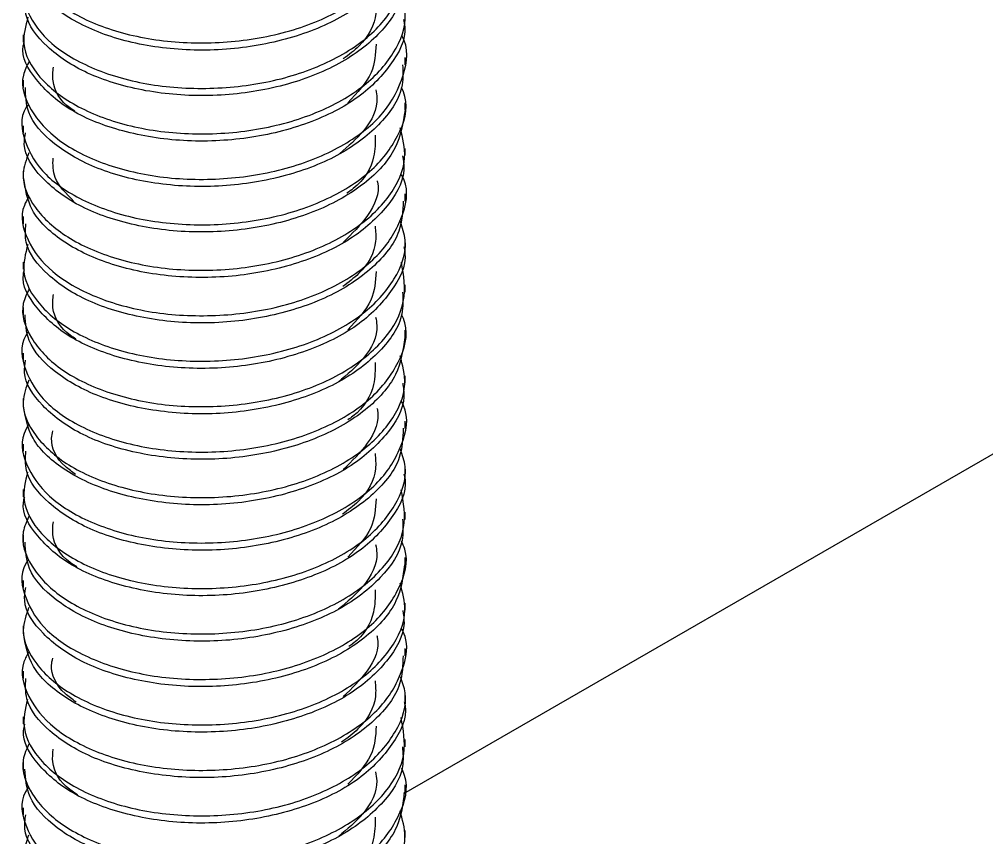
# Model space of a CAD drawing. Extents: x -976302 to -776254, y 5665 to 231437.
# Drawn here: x -788532.5 to -788379.6, y 87808.8 to 87938.2 of the extents above; entities that cross this region are included whole.
import ezdxf

# ---------------------------------------------------------------- set-up
doc = ezdxf.new("R2010")
doc.units = 0
doc.header["$LTSCALE"] = 1000
doc.header["$MEASUREMENT"] = 0
doc.layers.add('暖通', color=7, linetype='Continuous')

msp = doc.modelspace()

# ---------------------------------------------------------------- linework, layer by layer
at = {"layer": '暖通', "color": 7}
for p, q in [((-788471.71, 87815.75), (-786073.79, 89200.04)), ((-788471.71, 87815.75), (-786073.79, 89200.04)), ((-788531.88, 87935.77), (-788531.88, 87934.63)), ((-788531.88, 87935.77), (-788531.88, 87934.63)), ((-788471.5, 87931.04), (-788471.5, 87932.17)), ((-788471.5, 87931.04), (-788471.5, 87932.17)), ((-788531.88, 87928.58), (-788531.88, 87927.44)), ((-788531.88, 87928.58), (-788531.88, 87927.44)), ((-788471.5, 87923.84), (-788471.5, 87924.99)), ((-788471.5, 87923.84), (-788471.5, 87924.99)), ((-788531.88, 87921.39), (-788531.88, 87920.25)), ((-788531.88, 87921.39), (-788531.88, 87920.25)), ((-788471.5, 87916.66), (-788471.5, 87917.79)), ((-788471.5, 87916.66), (-788471.5, 87917.79)), ((-788531.88, 87914.2), (-788531.88, 87913.06)), ((-788531.88, 87914.2), (-788531.88, 87913.06)), ((-788471.5, 87909.46), (-788471.5, 87910.6)), ((-788471.5, 87909.46), (-788471.5, 87910.6)), ((-788531.88, 87907.01), (-788531.88, 87905.87)), ((-788531.88, 87907.01), (-788531.88, 87905.87)), ((-788471.5, 87902.27), (-788471.5, 87903.42)), ((-788471.5, 87902.27), (-788471.5, 87903.42)), ((-788531.88, 87899.82), (-788531.88, 87898.68)), ((-788531.88, 87899.82), (-788531.88, 87898.68)), ((-788471.5, 87895.09), (-788471.5, 87896.22)), ((-788471.5, 87895.09), (-788471.5, 87896.22)), ((-788531.88, 87892.63), (-788531.88, 87891.49)), ((-788531.88, 87892.63), (-788531.88, 87891.49)), ((-788471.5, 87887.89), (-788471.5, 87889.03)), ((-788471.5, 87887.89), (-788471.5, 87889.03)), ((-788531.88, 87885.43), (-788531.88, 87884.3)), ((-788531.88, 87885.43), (-788531.88, 87884.3)), ((-788471.5, 87880.7), (-788471.5, 87881.84)), ((-788471.5, 87880.7), (-788471.5, 87881.84)), ((-788531.88, 87878.25), (-788531.88, 87877.1)), ((-788531.88, 87878.25), (-788531.88, 87877.1)), ((-788471.5, 87873.51), (-788471.5, 87874.65)), ((-788471.5, 87873.51), (-788471.5, 87874.65)), ((-788531.88, 87871.05), (-788531.88, 87869.92)), ((-788531.88, 87871.05), (-788531.88, 87869.92)), ((-788471.5, 87866.32), (-788471.5, 87867.46)), ((-788471.5, 87866.32), (-788471.5, 87867.46)), ((-788531.88, 87863.86), (-788531.88, 87862.72)), ((-788531.88, 87863.86), (-788531.88, 87862.72)), ((-788471.5, 87859.13), (-788471.5, 87860.27)), ((-788471.5, 87859.13), (-788471.5, 87860.27)), ((-788531.88, 87856.68), (-788531.88, 87855.53)), ((-788531.88, 87856.68), (-788531.88, 87855.53)), ((-788471.5, 87851.94), (-788471.5, 87853.08)), ((-788471.5, 87851.94), (-788471.5, 87853.08)), ((-788531.88, 87849.48), (-788531.88, 87848.35)), ((-788531.88, 87849.48), (-788531.88, 87848.35)), ((-788471.5, 87844.75), (-788471.5, 87845.89)), ((-788471.5, 87844.75), (-788471.5, 87845.89)), ((-788531.88, 87842.3), (-788531.88, 87841.15)), ((-788531.88, 87842.3), (-788531.88, 87841.15)), ((-788471.5, 87837.56), (-788471.5, 87838.7)), ((-788471.5, 87837.56), (-788471.5, 87838.7)), ((-788531.88, 87835.1), (-788531.88, 87833.97)), ((-788531.88, 87835.1), (-788531.88, 87833.97)), ((-788471.5, 87830.37), (-788471.5, 87831.51)), ((-788471.5, 87830.37), (-788471.5, 87831.51)), ((-788531.88, 87827.91), (-788531.88, 87826.77)), ((-788531.88, 87827.91), (-788531.88, 87826.77)), ((-788471.5, 87823.18), (-788471.5, 87824.32)), ((-788471.5, 87823.18), (-788471.5, 87824.32)), ((-788531.88, 87820.73), (-788531.88, 87819.58)), ((-788531.88, 87820.73), (-788531.88, 87819.58)), ((-788471.5, 87815.99), (-788471.5, 87817.13)), ((-788471.5, 87815.99), (-788471.5, 87817.13)), ((-788531.88, 87813.53), (-788531.88, 87812.4)), ((-788531.88, 87813.53), (-788531.88, 87812.4)), ((-788471.5, 87808.8), (-788471.5, 87809.94)), ((-788471.5, 87808.8), (-788471.5, 87809.94))]:
    msp.add_line(p, q, dxfattribs=at)
for points, knots in [([(-788530.96, 87953.08), (-788531.37, 87952.03), (-788532.49, 87949.2), (-788530.48, 87944.39), (-788525.45, 87939.65), (-788517.59, 87936.11), (-788507.97, 87934.32), (-788497.64, 87934.5), (-788487.76, 87936.63), (-788479.44, 87940.62), (-788473.73, 87945.9), (-788471, 87951.68), (-788471.88, 87955.39), (-788472.26, 87957.03)], [0, 0, 0, 0, 0.056461, 0.15285, 0.249216, 0.345607, 0.44197, 0.53834, 0.634716, 0.731083, 0.827473, 0.923836, 1, 1, 1, 1]), ([(-788530.96, 87953.08), (-788531.37, 87952.03), (-788532.49, 87949.2), (-788530.48, 87944.39), (-788525.45, 87939.65), (-788517.59, 87936.11), (-788507.97, 87934.32), (-788497.64, 87934.5), (-788487.76, 87936.63), (-788479.44, 87940.62), (-788473.73, 87945.9), (-788471, 87951.68), (-788471.88, 87955.39), (-788472.26, 87957.03)], [0, 0, 0, 0, 0.056461, 0.15285, 0.249216, 0.345607, 0.44197, 0.53834, 0.634716, 0.731083, 0.827473, 0.923836, 1, 1, 1, 1]), ([(-788471.91, 87952.6), (-788471.81, 87951.76), (-788471.45, 87948.84), (-788474.43, 87943.99), (-788480.45, 87938.78), (-788489.08, 87935.11), (-788499.08, 87933.19), (-788509.39, 87933.33), (-788518.84, 87935.38), (-788526.27, 87939.1), (-788531.08, 87943.89), (-788531.52, 87947.37), (-788531.73, 87949.02)], [0, 0, 0, 0, 0.043008, 0.150503, 0.257988, 0.365498, 0.47298, 0.580488, 0.687972, 0.795468, 0.902959, 1, 1, 1, 1]), ([(-788471.91, 87952.6), (-788471.81, 87951.76), (-788471.45, 87948.84), (-788474.43, 87943.99), (-788480.45, 87938.78), (-788489.08, 87935.11), (-788499.08, 87933.19), (-788509.39, 87933.33), (-788518.84, 87935.38), (-788526.27, 87939.1), (-788531.08, 87943.89), (-788531.52, 87947.37), (-788531.73, 87949.02)], [0, 0, 0, 0, 0.043008, 0.150503, 0.257988, 0.365498, 0.47298, 0.580488, 0.687972, 0.795468, 0.902959, 1, 1, 1, 1]), ([(-788530.99, 87946.12), (-788531.24, 87945.71), (-788532.54, 87943.58), (-788531.56, 87939.32), (-788527.86, 87934.21), (-788520.95, 87930.15), (-788511.92, 87927.59), (-788501.73, 87927.01), (-788491.52, 87928.35), (-788482.49, 87931.66), (-788475.54, 87936.5), (-788471.87, 87942.37), (-788470.8, 87946.99), (-788471.94, 87949.24), (-788472.08, 87949.5)], [0, 0, 0, 0, 0.022593, 0.119074, 0.215542, 0.312013, 0.408489, 0.504951, 0.60144, 0.697905, 0.794393, 0.890856, 0.987323, 1, 1, 1, 1]), ([(-788530.99, 87946.12), (-788531.24, 87945.71), (-788532.54, 87943.58), (-788531.56, 87939.32), (-788527.86, 87934.21), (-788520.95, 87930.15), (-788511.92, 87927.59), (-788501.73, 87927.01), (-788491.52, 87928.35), (-788482.49, 87931.66), (-788475.54, 87936.5), (-788471.87, 87942.37), (-788470.8, 87946.99), (-788471.94, 87949.24), (-788472.08, 87949.5)], [0, 0, 0, 0, 0.022593, 0.119074, 0.215542, 0.312013, 0.408489, 0.504951, 0.60144, 0.697905, 0.794393, 0.890856, 0.987323, 1, 1, 1, 1]), ([(-788471.77, 87945.43), (-788471.87, 87943.77), (-788472.1, 87940.01), (-788476.47, 87934.6), (-788483.62, 87929.94), (-788492.92, 87926.94), (-788503.18, 87925.8), (-788513.28, 87926.75), (-788522.1, 87929.46), (-788528.45, 87933.76), (-788531.77, 87938.13), (-788531.53, 87940.89), (-788531.45, 87941.82)], [0, 0, 0, 0, 0.085589, 0.193065, 0.300556, 0.408037, 0.515511, 0.623009, 0.730485, 0.837993, 0.945465, 1, 1, 1, 1]), ([(-788471.77, 87945.43), (-788471.87, 87943.77), (-788472.1, 87940.01), (-788476.47, 87934.6), (-788483.62, 87929.94), (-788492.92, 87926.94), (-788503.18, 87925.8), (-788513.28, 87926.75), (-788522.1, 87929.46), (-788528.45, 87933.76), (-788531.77, 87938.13), (-788531.53, 87940.89), (-788531.45, 87941.82)], [0, 0, 0, 0, 0.085589, 0.193065, 0.300556, 0.408037, 0.515511, 0.623009, 0.730485, 0.837993, 0.945465, 1, 1, 1, 1]), ([(-788531.12, 87938.57), (-788531.5, 87937.17), (-788532.38, 87933.97), (-788529.68, 87928.93), (-788523.99, 87924.42), (-788515.68, 87921.19), (-788505.82, 87919.81), (-788495.48, 87920.4), (-788485.85, 87922.95), (-788477.97, 87927.25), (-788472.94, 87932.76), (-788470.91, 87938.08), (-788471.94, 87941.18), (-788472.29, 87942.24)], [0, 0, 0, 0, 0.074738, 0.171975, 0.269196, 0.366446, 0.463664, 0.560899, 0.658124, 0.75535, 0.852584, 0.949803, 1, 1, 1, 1]), ([(-788531.12, 87938.57), (-788531.5, 87937.17), (-788532.38, 87933.97), (-788529.68, 87928.93), (-788523.99, 87924.42), (-788515.68, 87921.19), (-788505.82, 87919.81), (-788495.48, 87920.4), (-788485.85, 87922.95), (-788477.97, 87927.25), (-788472.94, 87932.76), (-788470.91, 87938.08), (-788471.94, 87941.18), (-788472.29, 87942.24)], [0, 0, 0, 0, 0.074738, 0.171975, 0.269196, 0.366446, 0.463664, 0.560899, 0.658124, 0.75535, 0.852584, 0.949803, 1, 1, 1, 1]), ([(-788476.26, 87941.43), (-788476.18, 87940.67), (-788475.91, 87938.12), (-788477.71, 87934.68), (-788480.42, 87932.61), (-788481.29, 87931.95)], [0, 0, 0, 0, 0.223982, 0.752249, 1, 1, 1, 1]), ([(-788476.26, 87941.43), (-788476.18, 87940.67), (-788475.91, 87938.12), (-788477.71, 87934.68), (-788480.42, 87932.61), (-788481.29, 87931.95)], [0, 0, 0, 0, 0.223982, 0.752249, 1, 1, 1, 1]), ([(-788471.76, 87938.21), (-788471.68, 87937.82), (-788471.16, 87935.35), (-788473.56, 87930.84), (-788478.9, 87925.39), (-788487.13, 87921.36), (-788496.91, 87919.06), (-788507.26, 87918.75), (-788516.95, 87920.43), (-788525.01, 87923.8), (-788530.1, 87928.56), (-788532.31, 87932.4), (-788531.77, 87934.41), (-788531.71, 87934.61)], [0, 0, 0, 0, 0.020319, 0.127845, 0.235351, 0.342889, 0.450391, 0.557909, 0.665421, 0.77293, 0.880454, 0.987957, 1, 1, 1, 1]), ([(-788471.76, 87938.21), (-788471.68, 87937.82), (-788471.16, 87935.35), (-788473.56, 87930.84), (-788478.9, 87925.39), (-788487.13, 87921.36), (-788496.91, 87919.06), (-788507.26, 87918.75), (-788516.95, 87920.43), (-788525.01, 87923.8), (-788530.1, 87928.56), (-788532.31, 87932.4), (-788531.77, 87934.41), (-788531.71, 87934.61)], [0, 0, 0, 0, 0.020319, 0.127845, 0.235351, 0.342889, 0.450391, 0.557909, 0.665421, 0.77293, 0.880454, 0.987957, 1, 1, 1, 1]), ([(-788530.92, 87931.61), (-788531.29, 87930.87), (-788532.54, 87928.36), (-788531.05, 87923.8), (-788526.63, 87918.88), (-788519.19, 87915.08), (-788509.83, 87912.92), (-788499.54, 87912.75), (-788489.49, 87914.51), (-788480.84, 87918.19), (-788474.44, 87923.29), (-788471.51, 87929.31), (-788470.85, 87933.7), (-788472.06, 87935.68), (-788472.07, 87935.71)], [0, 0, 0, 0, 0.04053, 0.136377, 0.232198, 0.328036, 0.42386, 0.51968, 0.615519, 0.711341, 0.807192, 0.90301, 0.998843, 1, 1, 1, 1]), ([(-788530.92, 87931.61), (-788531.29, 87930.87), (-788532.54, 87928.36), (-788531.05, 87923.8), (-788526.63, 87918.88), (-788519.19, 87915.08), (-788509.83, 87912.92), (-788499.54, 87912.75), (-788489.49, 87914.51), (-788480.84, 87918.19), (-788474.44, 87923.29), (-788471.51, 87929.31), (-788470.85, 87933.7), (-788472.06, 87935.68), (-788472.07, 87935.71)], [0, 0, 0, 0, 0.04053, 0.136377, 0.232198, 0.328036, 0.42386, 0.51968, 0.615519, 0.711341, 0.807192, 0.90301, 0.998843, 1, 1, 1, 1]), ([(-788476.11, 87934.27), (-788476.19, 87932.75), (-788476.38, 87929.45), (-788479.1, 87926.59), (-788480.58, 87925.03)], [0, 0, 0, 0, 0.457939, 1, 1, 1, 1]), ([(-788476.11, 87934.27), (-788476.19, 87932.75), (-788476.38, 87929.45), (-788479.1, 87926.59), (-788480.58, 87925.03)], [0, 0, 0, 0, 0.457939, 1, 1, 1, 1]), ([(-788471.91, 87931.04), (-788471.86, 87929.82), (-788471.73, 87926.5), (-788475.32, 87921.38), (-788481.89, 87916.41), (-788490.85, 87913.05), (-788501, 87911.49), (-788511.22, 87912.01), (-788520.4, 87914.37), (-788527.35, 87918.37), (-788531.42, 87922.98), (-788531.5, 87926.14), (-788531.53, 87927.45)], [0, 0, 0, 0, 0.062895, 0.170372, 0.277849, 0.385338, 0.492807, 0.600308, 0.707781, 0.815275, 0.922748, 1, 1, 1, 1]), ([(-788471.91, 87931.04), (-788471.86, 87929.82), (-788471.73, 87926.5), (-788475.32, 87921.38), (-788481.89, 87916.41), (-788490.85, 87913.05), (-788501, 87911.49), (-788511.22, 87912.01), (-788520.4, 87914.37), (-788527.35, 87918.37), (-788531.42, 87922.98), (-788531.5, 87926.14), (-788531.53, 87927.45)], [0, 0, 0, 0, 0.062895, 0.170372, 0.277849, 0.385338, 0.492807, 0.600308, 0.707781, 0.815275, 0.922748, 1, 1, 1, 1]), ([(-788523.71, 87923.69), (-788523.93, 87923.83), (-788525.97, 87925.13), (-788527.38, 87927.67), (-788527.18, 87929.93), (-788527.11, 87930.65)], [0, 0, 0, 0, 0.075118, 0.70337, 1, 1, 1, 1]), ([(-788523.71, 87923.69), (-788523.93, 87923.83), (-788525.97, 87925.13), (-788527.38, 87927.67), (-788527.18, 87929.93), (-788527.11, 87930.65)], [0, 0, 0, 0, 0.075118, 0.70337, 1, 1, 1, 1]), ([(-788531.15, 87924.66), (-788531.23, 87924.55), (-788532.5, 87922.73), (-788531.86, 87918.76), (-788528.84, 87913.52), (-788522.4, 87909.23), (-788513.71, 87906.35), (-788503.64, 87905.4), (-788493.35, 87906.38), (-788484.02, 87909.35), (-788476.62, 87913.95), (-788472.32, 87919.66), (-788470.83, 87924.47), (-788471.88, 87926.97), (-788472.08, 87927.46)], [0, 0, 0, 0, 0.006549, 0.103564, 0.20058, 0.297589, 0.394618, 0.491623, 0.588655, 0.685663, 0.782684, 0.879697, 0.976703, 1, 1, 1, 1]), ([(-788531.15, 87924.66), (-788531.23, 87924.55), (-788532.5, 87922.73), (-788531.86, 87918.76), (-788528.84, 87913.52), (-788522.4, 87909.23), (-788513.71, 87906.35), (-788503.64, 87905.4), (-788493.35, 87906.38), (-788484.02, 87909.35), (-788476.62, 87913.95), (-788472.32, 87919.66), (-788470.83, 87924.47), (-788471.88, 87926.97), (-788472.08, 87927.46)], [0, 0, 0, 0, 0.006549, 0.103564, 0.20058, 0.297589, 0.394618, 0.491623, 0.588655, 0.685663, 0.782684, 0.879697, 0.976703, 1, 1, 1, 1]), ([(-788476.16, 87927.05), (-788476.08, 87926.64), (-788475.66, 87924.45), (-788477.43, 87920.76), (-788480.49, 87918.15), (-788481.84, 87917.01)], [0, 0, 0, 0, 0.113212, 0.610204, 1, 1, 1, 1]), ([(-788476.16, 87927.05), (-788476.08, 87926.64), (-788475.66, 87924.45), (-788477.43, 87920.76), (-788480.49, 87918.15), (-788481.84, 87917.01)], [0, 0, 0, 0, 0.113212, 0.610204, 1, 1, 1, 1]), ([(-788471.53, 87923.84), (-788471.84, 87921.8), (-788472.46, 87917.68), (-788477.58, 87912.06), (-788485.21, 87907.69), (-788494.77, 87905.01), (-788505.09, 87904.26), (-788515.02, 87905.55), (-788523.5, 87908.57), (-788529.29, 87913.1), (-788532.04, 87917.23), (-788531.61, 87919.65), (-788531.51, 87920.24)], [0, 0, 0, 0, 0.105317, 0.212811, 0.320329, 0.427821, 0.535317, 0.642825, 0.750318, 0.857842, 0.965333, 1, 1, 1, 1]), ([(-788471.53, 87923.84), (-788471.84, 87921.8), (-788472.46, 87917.68), (-788477.58, 87912.06), (-788485.21, 87907.69), (-788494.77, 87905.01), (-788505.09, 87904.26), (-788515.02, 87905.55), (-788523.5, 87908.57), (-788529.29, 87913.1), (-788532.04, 87917.23), (-788531.61, 87919.65), (-788531.51, 87920.24)], [0, 0, 0, 0, 0.105317, 0.212811, 0.320329, 0.427821, 0.535317, 0.642825, 0.750318, 0.857842, 0.965333, 1, 1, 1, 1]), ([(-788530.98, 87917.11), (-788531.39, 87916.02), (-788532.48, 87913.14), (-788530.39, 87908.3), (-788525.28, 87903.59), (-788517.35, 87900.09), (-788507.7, 87898.34), (-788497.36, 87898.57), (-788487.52, 87900.76), (-788479.25, 87904.79), (-788473.62, 87910.1), (-788470.99, 87915.83), (-788471.89, 87919.46), (-788472.28, 87921.03)], [0, 0, 0, 0, 0.058755, 0.155246, 0.251715, 0.348209, 0.444674, 0.541149, 0.637626, 0.734095, 0.830587, 0.927053, 1, 1, 1, 1]), ([(-788530.98, 87917.11), (-788531.39, 87916.02), (-788532.48, 87913.14), (-788530.39, 87908.3), (-788525.28, 87903.59), (-788517.35, 87900.09), (-788507.7, 87898.34), (-788497.36, 87898.57), (-788487.52, 87900.76), (-788479.25, 87904.79), (-788473.62, 87910.1), (-788470.99, 87915.83), (-788471.89, 87919.46), (-788472.28, 87921.03)], [0, 0, 0, 0, 0.058755, 0.155246, 0.251715, 0.348209, 0.444674, 0.541149, 0.637626, 0.734095, 0.830587, 0.927053, 1, 1, 1, 1]), ([(-788476.24, 87919.88), (-788476.24, 87918.74), (-788476.23, 87915.81), (-788478.08, 87912.56), (-788480.36, 87910.96), (-788480.7, 87910.73)], [0, 0, 0, 0, 0.350187, 0.904792, 1, 1, 1, 1]), ([(-788476.24, 87919.88), (-788476.24, 87918.74), (-788476.23, 87915.81), (-788478.08, 87912.56), (-788480.36, 87910.96), (-788480.7, 87910.73)], [0, 0, 0, 0, 0.350187, 0.904792, 1, 1, 1, 1]), ([(-788471.9, 87916.65), (-788471.79, 87915.87), (-788471.41, 87913), (-788474.31, 87908.19), (-788480.25, 87902.95), (-788488.84, 87899.23), (-788498.81, 87897.27), (-788509.12, 87897.35), (-788518.61, 87899.35), (-788526.11, 87903.03), (-788531.02, 87907.84), (-788531.53, 87911.37), (-788531.77, 87913.06)], [0, 0, 0, 0, 0.040158, 0.147657, 0.255144, 0.362659, 0.470143, 0.577652, 0.68514, 0.792637, 0.900133, 1, 1, 1, 1]), ([(-788471.9, 87916.65), (-788471.79, 87915.87), (-788471.41, 87913), (-788474.31, 87908.19), (-788480.25, 87902.95), (-788488.84, 87899.23), (-788498.81, 87897.27), (-788509.12, 87897.35), (-788518.61, 87899.35), (-788526.11, 87903.03), (-788531.02, 87907.84), (-788531.53, 87911.37), (-788531.77, 87913.06)], [0, 0, 0, 0, 0.040158, 0.147657, 0.255144, 0.362659, 0.470143, 0.577652, 0.68514, 0.792637, 0.900133, 1, 1, 1, 1]), ([(-788523.85, 87909.43), (-788525.08, 87910.65), (-788527.24, 87912.79), (-788527.18, 87915.24), (-788527.15, 87916.28)], [0, 0, 0, 0, 0.571172, 1, 1, 1, 1]), ([(-788523.85, 87909.43), (-788525.08, 87910.65), (-788527.24, 87912.79), (-788527.18, 87915.24), (-788527.15, 87916.28)], [0, 0, 0, 0, 0.571172, 1, 1, 1, 1]), ([(-788530.98, 87910.15), (-788531.24, 87909.7), (-788532.54, 87907.52), (-788531.5, 87903.23), (-788527.72, 87898.14), (-788520.73, 87894.1), (-788511.66, 87891.6), (-788501.45, 87891.07), (-788491.27, 87892.46), (-788482.28, 87895.82), (-788475.4, 87900.69), (-788471.82, 87906.58), (-788470.8, 87911.17), (-788471.96, 87913.39), (-788472.08, 87913.62)], [0, 0, 0, 0, 0.024867, 0.121266, 0.21765, 0.314039, 0.41043, 0.506809, 0.603214, 0.699596, 0.796002, 0.892381, 0.988766, 1, 1, 1, 1]), ([(-788530.98, 87910.15), (-788531.24, 87909.7), (-788532.54, 87907.52), (-788531.5, 87903.23), (-788527.72, 87898.14), (-788520.73, 87894.1), (-788511.66, 87891.6), (-788501.45, 87891.07), (-788491.27, 87892.46), (-788482.28, 87895.82), (-788475.4, 87900.69), (-788471.82, 87906.58), (-788470.8, 87911.17), (-788471.96, 87913.39), (-788472.08, 87913.62)], [0, 0, 0, 0, 0.024867, 0.121266, 0.21765, 0.314039, 0.41043, 0.506809, 0.603214, 0.699596, 0.796002, 0.892381, 0.988766, 1, 1, 1, 1]), ([(-788475.95, 87912.68), (-788475.93, 87912.62), (-788475.45, 87910.79), (-788476.97, 87907.19), (-788479.92, 87904.3), (-788481.32, 87902.93)], [0, 0, 0, 0, 0.0169698, 0.5341963, 1, 1, 1, 1]), ([(-788475.95, 87912.68), (-788475.93, 87912.62), (-788475.45, 87910.79), (-788476.97, 87907.19), (-788479.92, 87904.3), (-788481.32, 87902.93)], [0, 0, 0, 0, 0.0169698, 0.5341963, 1, 1, 1, 1]), ([(-788471.8, 87909.48), (-788471.88, 87907.87), (-788472.05, 87904.17), (-788476.32, 87898.79), (-788483.4, 87894.09), (-788492.66, 87891.05), (-788502.91, 87889.85), (-788513.02, 87890.74), (-788521.89, 87893.42), (-788528.32, 87897.68), (-788531.73, 87902.08), (-788531.52, 87904.89), (-788531.45, 87905.87)], [0, 0, 0, 0, 0.08275, 0.190225, 0.297712, 0.405194, 0.512666, 0.620163, 0.727638, 0.835144, 0.942614, 1, 1, 1, 1]), ([(-788471.8, 87909.48), (-788471.88, 87907.87), (-788472.05, 87904.17), (-788476.32, 87898.79), (-788483.4, 87894.09), (-788492.66, 87891.05), (-788502.91, 87889.85), (-788513.02, 87890.74), (-788521.89, 87893.42), (-788528.32, 87897.68), (-788531.73, 87902.08), (-788531.52, 87904.89), (-788531.45, 87905.87)], [0, 0, 0, 0, 0.08275, 0.190225, 0.297712, 0.405194, 0.512666, 0.620163, 0.727638, 0.835144, 0.942614, 1, 1, 1, 1]), ([(-788531.15, 87902.6), (-788531.52, 87901.16), (-788532.36, 87897.91), (-788529.57, 87892.84), (-788523.8, 87888.36), (-788515.44, 87885.17), (-788505.55, 87883.85), (-788495.21, 87884.49), (-788485.62, 87887.09), (-788477.8, 87891.43), (-788472.85, 87896.97), (-788470.9, 87902.22), (-788471.94, 87905.25), (-788472.28, 87906.24)], [0, 0, 0, 0, 0.077026, 0.174375, 0.271709, 0.369072, 0.466403, 0.563753, 0.66109, 0.75843, 0.855776, 0.953107, 1, 1, 1, 1]), ([(-788531.15, 87902.6), (-788531.52, 87901.16), (-788532.36, 87897.91), (-788529.57, 87892.84), (-788523.8, 87888.36), (-788515.44, 87885.17), (-788505.55, 87883.85), (-788495.21, 87884.49), (-788485.62, 87887.09), (-788477.8, 87891.43), (-788472.85, 87896.97), (-788470.9, 87902.22), (-788471.94, 87905.25), (-788472.28, 87906.24)], [0, 0, 0, 0, 0.077026, 0.174375, 0.271709, 0.369072, 0.466403, 0.563753, 0.66109, 0.75843, 0.855776, 0.953107, 1, 1, 1, 1]), ([(-788476.26, 87905.48), (-788476.18, 87904.7), (-788475.93, 87902.13), (-788477.75, 87898.68), (-788480.48, 87896.61), (-788481.35, 87895.95)], [0, 0, 0, 0, 0.228441, 0.753686, 1, 1, 1, 1]), ([(-788476.26, 87905.48), (-788476.18, 87904.7), (-788475.93, 87902.13), (-788477.75, 87898.68), (-788480.48, 87896.61), (-788481.35, 87895.95)], [0, 0, 0, 0, 0.228441, 0.753686, 1, 1, 1, 1]), ([(-788471.73, 87902.26), (-788471.66, 87901.92), (-788471.13, 87899.51), (-788473.46, 87895.04), (-788478.72, 87889.56), (-788486.89, 87885.5), (-788496.64, 87883.14), (-788506.99, 87882.78), (-788516.71, 87884.41), (-788524.83, 87887.74), (-788530, 87892.47), (-788532.28, 87896.35), (-788531.74, 87898.41), (-788531.68, 87898.66)], [0, 0, 0, 0, 0.017483, 0.125011, 0.232518, 0.340056, 0.447558, 0.555076, 0.662589, 0.770098, 0.877625, 0.985129, 1, 1, 1, 1]), ([(-788471.73, 87902.26), (-788471.66, 87901.92), (-788471.13, 87899.51), (-788473.46, 87895.04), (-788478.72, 87889.56), (-788486.89, 87885.5), (-788496.64, 87883.14), (-788506.99, 87882.78), (-788516.71, 87884.41), (-788524.83, 87887.74), (-788530, 87892.47), (-788532.28, 87896.35), (-788531.74, 87898.41), (-788531.68, 87898.66)], [0, 0, 0, 0, 0.017483, 0.125011, 0.232518, 0.340056, 0.447558, 0.555076, 0.662589, 0.770098, 0.877625, 0.985129, 1, 1, 1, 1]), ([(-788530.92, 87895.65), (-788531.3, 87894.86), (-788532.53, 87892.3), (-788530.98, 87887.71), (-788526.47, 87882.81), (-788518.97, 87879.05), (-788509.57, 87876.94), (-788499.27, 87876.82), (-788489.24, 87878.63), (-788480.61, 87882.36), (-788474.42, 87887.47), (-788471.08, 87893.57), (-788471.74, 87897.73), (-788472.08, 87899.81)], [0, 0, 0, 0, 0.042763, 0.138567, 0.234345, 0.330141, 0.425922, 0.5217, 0.617495, 0.713274, 0.809082, 0.904857, 1, 1, 1, 1]), ([(-788530.92, 87895.65), (-788531.3, 87894.86), (-788532.53, 87892.3), (-788530.98, 87887.71), (-788526.47, 87882.81), (-788518.97, 87879.05), (-788509.57, 87876.94), (-788499.27, 87876.82), (-788489.24, 87878.63), (-788480.61, 87882.36), (-788474.42, 87887.47), (-788471.08, 87893.57), (-788471.74, 87897.73), (-788472.08, 87899.81)], [0, 0, 0, 0, 0.042763, 0.138567, 0.234345, 0.330141, 0.425922, 0.5217, 0.617495, 0.713274, 0.809082, 0.904857, 1, 1, 1, 1]), ([(-788476.1, 87898.31), (-788476.19, 87896.78), (-788476.39, 87893.49), (-788479.12, 87890.63), (-788480.58, 87889.11)], [0, 0, 0, 0, 0.465084, 1, 1, 1, 1]), ([(-788476.1, 87898.31), (-788476.19, 87896.78), (-788476.39, 87893.49), (-788479.12, 87890.63), (-788480.58, 87889.11)], [0, 0, 0, 0, 0.465084, 1, 1, 1, 1]), ([(-788471.92, 87895.09), (-788471.86, 87893.92), (-788471.69, 87890.66), (-788475.18, 87885.57), (-788481.68, 87880.57), (-788490.59, 87877.16), (-788500.72, 87875.55), (-788510.96, 87876.02), (-788520.18, 87878.33), (-788527.2, 87882.29), (-788531.37, 87886.93), (-788531.5, 87890.14), (-788531.56, 87891.5)], [0, 0, 0, 0, 0.060044, 0.167522, 0.275, 0.38249, 0.489961, 0.597462, 0.704936, 0.812429, 0.919904, 1, 1, 1, 1]), ([(-788471.92, 87895.09), (-788471.86, 87893.92), (-788471.69, 87890.66), (-788475.18, 87885.57), (-788481.68, 87880.57), (-788490.59, 87877.16), (-788500.72, 87875.55), (-788510.96, 87876.02), (-788520.18, 87878.33), (-788527.2, 87882.29), (-788531.37, 87886.93), (-788531.5, 87890.14), (-788531.56, 87891.5)], [0, 0, 0, 0, 0.060044, 0.167522, 0.275, 0.38249, 0.489961, 0.597462, 0.704936, 0.812429, 0.919904, 1, 1, 1, 1]), ([(-788523.56, 87887.65), (-788523.85, 87887.83), (-788525.95, 87889.18), (-788527.4, 87891.75), (-788527.18, 87893.99), (-788527.11, 87894.7)], [0, 0, 0, 0, 0.096863, 0.714935, 1, 1, 1, 1]), ([(-788523.56, 87887.65), (-788523.85, 87887.83), (-788525.95, 87889.18), (-788527.4, 87891.75), (-788527.18, 87893.99), (-788527.11, 87894.7)], [0, 0, 0, 0, 0.096863, 0.714935, 1, 1, 1, 1]), ([(-788531.12, 87888.69), (-788531.23, 87888.54), (-788532.51, 87886.68), (-788531.82, 87882.66), (-788528.7, 87877.44), (-788522.19, 87873.18), (-788513.45, 87870.35), (-788503.37, 87869.45), (-788493.09, 87870.49), (-788483.8, 87873.5), (-788476.46, 87878.13), (-788472.25, 87883.87), (-788470.82, 87888.64), (-788471.88, 87891.1), (-788472.07, 87891.54)], [0, 0, 0, 0, 0.008871, 0.105857, 0.202841, 0.29982, 0.396816, 0.493791, 0.590792, 0.687769, 0.784762, 0.881742, 0.978718, 1, 1, 1, 1]), ([(-788531.12, 87888.69), (-788531.23, 87888.54), (-788532.51, 87886.68), (-788531.82, 87882.66), (-788528.7, 87877.44), (-788522.19, 87873.18), (-788513.45, 87870.35), (-788503.37, 87869.45), (-788493.09, 87870.49), (-788483.8, 87873.5), (-788476.46, 87878.13), (-788472.25, 87883.87), (-788470.82, 87888.64), (-788471.88, 87891.1), (-788472.07, 87891.54)], [0, 0, 0, 0, 0.008871, 0.105857, 0.202841, 0.29982, 0.396816, 0.493791, 0.590792, 0.687769, 0.784762, 0.881742, 0.978718, 1, 1, 1, 1]), ([(-788476.17, 87891.09), (-788476.09, 87890.67), (-788475.67, 87888.46), (-788477.51, 87884.69), (-788480.66, 87882.03), (-788482.09, 87880.83)], [0, 0, 0, 0, 0.1157621, 0.6007698, 1, 1, 1, 1]), ([(-788476.17, 87891.09), (-788476.09, 87890.67), (-788475.67, 87888.46), (-788477.51, 87884.69), (-788480.66, 87882.03), (-788482.09, 87880.83)], [0, 0, 0, 0, 0.1157621, 0.6007698, 1, 1, 1, 1]), ([(-788471.57, 87887.9), (-788471.85, 87885.91), (-788472.4, 87881.83), (-788477.42, 87876.24), (-788484.98, 87871.83), (-788494.5, 87869.1), (-788504.82, 87868.3), (-788514.77, 87869.54), (-788523.31, 87872.52), (-788529.17, 87877.02), (-788532, 87881.18), (-788531.6, 87883.65), (-788531.49, 87884.29)], [0, 0, 0, 0, 0.102498, 0.209988, 0.317501, 0.424991, 0.532483, 0.639988, 0.747478, 0.855, 0.962487, 1, 1, 1, 1]), ([(-788471.57, 87887.9), (-788471.85, 87885.91), (-788472.4, 87881.83), (-788477.42, 87876.24), (-788484.98, 87871.83), (-788494.5, 87869.1), (-788504.82, 87868.3), (-788514.77, 87869.54), (-788523.31, 87872.52), (-788529.17, 87877.02), (-788532, 87881.18), (-788531.6, 87883.65), (-788531.49, 87884.29)], [0, 0, 0, 0, 0.102498, 0.209988, 0.317501, 0.424991, 0.532483, 0.639988, 0.747478, 0.855, 0.962487, 1, 1, 1, 1]), ([(-788530.99, 87881.14), (-788531.4, 87880.01), (-788532.47, 87877.08), (-788530.29, 87872.22), (-788525.1, 87867.53), (-788517.12, 87864.06), (-788507.43, 87862.37), (-788497.09, 87862.65), (-788487.28, 87864.89), (-788479.06, 87868.96), (-788473.51, 87874.3), (-788470.98, 87879.97), (-788471.9, 87883.53), (-788472.29, 87885.02)], [0, 0, 0, 0, 0.061048, 0.157642, 0.254215, 0.350815, 0.447384, 0.543963, 0.640544, 0.737117, 0.833711, 0.930281, 1, 1, 1, 1]), ([(-788530.99, 87881.14), (-788531.4, 87880.01), (-788532.47, 87877.08), (-788530.29, 87872.22), (-788525.1, 87867.53), (-788517.12, 87864.06), (-788507.43, 87862.37), (-788497.09, 87862.65), (-788487.28, 87864.89), (-788479.06, 87868.96), (-788473.51, 87874.3), (-788470.98, 87879.97), (-788471.9, 87883.53), (-788472.29, 87885.02)], [0, 0, 0, 0, 0.061048, 0.157642, 0.254215, 0.350815, 0.447384, 0.543963, 0.640544, 0.737117, 0.833711, 0.930281, 1, 1, 1, 1]), ([(-788476.24, 87883.93), (-788476.24, 87882.77), (-788476.25, 87879.82), (-788478.07, 87876.6), (-788480.29, 87875.06), (-788480.56, 87874.87)], [0, 0, 0, 0, 0.360867, 0.922671, 1, 1, 1, 1]), ([(-788476.24, 87883.93), (-788476.24, 87882.77), (-788476.25, 87879.82), (-788478.07, 87876.6), (-788480.29, 87875.06), (-788480.56, 87874.87)], [0, 0, 0, 0, 0.360867, 0.922671, 1, 1, 1, 1]), ([(-788471.89, 87880.69), (-788471.78, 87879.97), (-788471.37, 87877.16), (-788474.2, 87872.39), (-788480.05, 87867.12), (-788488.59, 87863.36), (-788498.54, 87861.34), (-788508.86, 87861.37), (-788518.38, 87863.33), (-788525.95, 87866.96), (-788530.97, 87871.79), (-788531.53, 87875.36), (-788531.81, 87877.11)], [0, 0, 0, 0, 0.037309, 0.144812, 0.252302, 0.359821, 0.467308, 0.574819, 0.682311, 0.789809, 0.897309, 1, 1, 1, 1]), ([(-788471.89, 87880.69), (-788471.78, 87879.97), (-788471.37, 87877.16), (-788474.2, 87872.39), (-788480.05, 87867.12), (-788488.59, 87863.36), (-788498.54, 87861.34), (-788508.86, 87861.37), (-788518.38, 87863.33), (-788525.95, 87866.96), (-788530.97, 87871.79), (-788531.53, 87875.36), (-788531.81, 87877.11)], [0, 0, 0, 0, 0.037309, 0.144812, 0.252302, 0.359821, 0.467308, 0.574819, 0.682311, 0.789809, 0.897309, 1, 1, 1, 1]), ([(-788530.96, 87874.18), (-788531.25, 87873.69), (-788532.55, 87871.46), (-788531.44, 87867.13), (-788527.57, 87862.06), (-788520.52, 87858.06), (-788511.4, 87855.61), (-788501.18, 87855.13), (-788491.01, 87856.58), (-788482.07, 87859.98), (-788475.25, 87864.88), (-788471.77, 87870.79), (-788470.81, 87875.36), (-788471.97, 87877.54), (-788472.08, 87877.75)], [0, 0, 0, 0, 0.027134, 0.123452, 0.219753, 0.31606, 0.412368, 0.508664, 0.604986, 0.701286, 0.79761, 0.893906, 0.99021, 1, 1, 1, 1]), ([(-788530.96, 87874.18), (-788531.25, 87873.69), (-788532.55, 87871.46), (-788531.44, 87867.13), (-788527.57, 87862.06), (-788520.52, 87858.06), (-788511.4, 87855.61), (-788501.18, 87855.13), (-788491.01, 87856.58), (-788482.07, 87859.98), (-788475.25, 87864.88), (-788471.77, 87870.79), (-788470.81, 87875.36), (-788471.97, 87877.54), (-788472.08, 87877.75)], [0, 0, 0, 0, 0.027134, 0.123452, 0.219753, 0.31606, 0.412368, 0.508664, 0.604986, 0.701286, 0.79761, 0.893906, 0.99021, 1, 1, 1, 1]), ([(-788475.96, 87876.73), (-788475.94, 87876.65), (-788475.46, 87874.8), (-788476.99, 87871.21), (-788479.92, 87868.35), (-788481.3, 87867.01)], [0, 0, 0, 0, 0.022635, 0.541708, 1, 1, 1, 1]), ([(-788475.96, 87876.73), (-788475.94, 87876.65), (-788475.46, 87874.8), (-788476.99, 87871.21), (-788479.92, 87868.35), (-788481.3, 87867.01)], [0, 0, 0, 0, 0.022635, 0.541708, 1, 1, 1, 1]), ([(-788471.82, 87873.53), (-788471.88, 87871.97), (-788472, 87868.32), (-788476.17, 87862.98), (-788483.18, 87858.24), (-788492.4, 87855.15), (-788502.64, 87853.91), (-788512.77, 87854.74), (-788521.68, 87857.37), (-788528.19, 87861.6), (-788531.69, 87866.03), (-788531.52, 87868.89), (-788531.46, 87869.92)], [0, 0, 0, 0, 0.079908, 0.187383, 0.294867, 0.402349, 0.509819, 0.617317, 0.724791, 0.832294, 0.939764, 1, 1, 1, 1]), ([(-788471.82, 87873.53), (-788471.88, 87871.97), (-788472, 87868.32), (-788476.17, 87862.98), (-788483.18, 87858.24), (-788492.4, 87855.15), (-788502.64, 87853.91), (-788512.77, 87854.74), (-788521.68, 87857.37), (-788528.19, 87861.6), (-788531.69, 87866.03), (-788531.52, 87868.89), (-788531.46, 87869.92)], [0, 0, 0, 0, 0.079908, 0.187383, 0.294867, 0.402349, 0.509819, 0.617317, 0.724791, 0.832294, 0.939764, 1, 1, 1, 1]), ([(-788523.59, 87866.24), (-788524.15, 87866.64), (-788526.4, 87868.27), (-788527.67, 87870.82), (-788527.28, 87872.73), (-788527.2, 87873.12)], [0, 0, 0, 0, 0.208927, 0.839793, 1, 1, 1, 1]), ([(-788523.59, 87866.24), (-788524.15, 87866.64), (-788526.4, 87868.27), (-788527.67, 87870.82), (-788527.28, 87872.73), (-788527.2, 87873.12)], [0, 0, 0, 0, 0.208927, 0.839793, 1, 1, 1, 1]), ([(-788531.18, 87866.62), (-788531.54, 87865.14), (-788532.34, 87861.85), (-788529.45, 87856.76), (-788523.61, 87852.3), (-788515.19, 87849.16), (-788505.27, 87847.89), (-788494.94, 87848.58), (-788485.38, 87851.23), (-788477.62, 87855.61), (-788472.77, 87861.17), (-788470.89, 87866.37), (-788471.94, 87869.32), (-788472.26, 87870.23)], [0, 0, 0, 0, 0.079313, 0.176775, 0.274223, 0.3717, 0.469145, 0.566611, 0.664062, 0.761517, 0.858977, 0.956422, 1, 1, 1, 1]), ([(-788531.18, 87866.62), (-788531.54, 87865.14), (-788532.34, 87861.85), (-788529.45, 87856.76), (-788523.61, 87852.3), (-788515.19, 87849.16), (-788505.27, 87847.89), (-788494.94, 87848.58), (-788485.38, 87851.23), (-788477.62, 87855.61), (-788472.77, 87861.17), (-788470.89, 87866.37), (-788471.94, 87869.32), (-788472.26, 87870.23)], [0, 0, 0, 0, 0.079313, 0.176775, 0.274223, 0.3717, 0.469145, 0.566611, 0.664062, 0.761517, 0.858977, 0.956422, 1, 1, 1, 1]), ([(-788476.26, 87869.53), (-788476.19, 87868.73), (-788475.94, 87866.14), (-788477.8, 87862.66), (-788480.54, 87860.59), (-788481.43, 87859.93)], [0, 0, 0, 0, 0.232256, 0.753182, 1, 1, 1, 1]), ([(-788476.26, 87869.53), (-788476.19, 87868.73), (-788475.94, 87866.14), (-788477.8, 87862.66), (-788480.54, 87860.59), (-788481.43, 87859.93)], [0, 0, 0, 0, 0.232256, 0.753182, 1, 1, 1, 1]), ([(-788471.7, 87866.3), (-788471.63, 87866.02), (-788471.09, 87863.67), (-788473.37, 87859.24), (-788478.53, 87853.74), (-788486.65, 87849.63), (-788496.37, 87847.23), (-788506.72, 87846.81), (-788516.48, 87848.39), (-788524.64, 87851.68), (-788529.91, 87856.38), (-788532.25, 87860.3), (-788531.72, 87862.41), (-788531.64, 87862.71)], [0, 0, 0, 0, 0.01465, 0.122179, 0.229686, 0.337224, 0.444726, 0.552242, 0.659757, 0.767265, 0.874793, 0.982297, 1, 1, 1, 1]), ([(-788471.7, 87866.3), (-788471.63, 87866.02), (-788471.09, 87863.67), (-788473.37, 87859.24), (-788478.53, 87853.74), (-788486.65, 87849.63), (-788496.37, 87847.23), (-788506.72, 87846.81), (-788516.48, 87848.39), (-788524.64, 87851.68), (-788529.91, 87856.38), (-788532.25, 87860.3), (-788531.72, 87862.41), (-788531.64, 87862.71)], [0, 0, 0, 0, 0.01465, 0.122179, 0.229686, 0.337224, 0.444726, 0.552242, 0.659757, 0.767265, 0.874793, 0.982297, 1, 1, 1, 1]), ([(-788530.92, 87859.68), (-788531.31, 87858.85), (-788532.53, 87856.25), (-788530.9, 87851.61), (-788526.3, 87846.74), (-788518.74, 87843.01), (-788509.3, 87840.96), (-788498.99, 87840.89), (-788488.99, 87842.76), (-788480.41, 87846.53), (-788474.3, 87851.66), (-788471.06, 87857.72), (-788471.77, 87861.8), (-788472.12, 87863.8)], [0, 0, 0, 0, 0.045054, 0.140953, 0.236827, 0.332719, 0.428594, 0.524468, 0.620357, 0.716231, 0.812134, 0.908004, 1, 1, 1, 1]), ([(-788530.92, 87859.68), (-788531.31, 87858.85), (-788532.53, 87856.25), (-788530.9, 87851.61), (-788526.3, 87846.74), (-788518.74, 87843.01), (-788509.3, 87840.96), (-788498.99, 87840.89), (-788488.99, 87842.76), (-788480.41, 87846.53), (-788474.3, 87851.66), (-788471.06, 87857.72), (-788471.77, 87861.8), (-788472.12, 87863.8)], [0, 0, 0, 0, 0.045054, 0.140953, 0.236827, 0.332719, 0.428594, 0.524468, 0.620357, 0.716231, 0.812134, 0.908004, 1, 1, 1, 1]), ([(-788476.09, 87862.36), (-788476.19, 87860.81), (-788476.4, 87857.52), (-788479.13, 87854.68), (-788480.57, 87853.18)], [0, 0, 0, 0, 0.472172, 1, 1, 1, 1]), ([(-788476.09, 87862.36), (-788476.19, 87860.81), (-788476.4, 87857.52), (-788479.13, 87854.68), (-788480.57, 87853.18)], [0, 0, 0, 0, 0.472172, 1, 1, 1, 1]), ([(-788471.92, 87859.14), (-788471.85, 87858.02), (-788471.65, 87854.82), (-788475.05, 87849.77), (-788481.47, 87844.73), (-788490.34, 87841.28), (-788500.45, 87839.61), (-788510.7, 87840.03), (-788519.96, 87842.3), (-788527.05, 87846.22), (-788531.33, 87850.89), (-788531.5, 87854.14), (-788531.58, 87855.55)], [0, 0, 0, 0, 0.057192, 0.164673, 0.27215, 0.379644, 0.487115, 0.594618, 0.702092, 0.809585, 0.917062, 1, 1, 1, 1]), ([(-788471.92, 87859.14), (-788471.85, 87858.02), (-788471.65, 87854.82), (-788475.05, 87849.77), (-788481.47, 87844.73), (-788490.34, 87841.28), (-788500.45, 87839.61), (-788510.7, 87840.03), (-788519.96, 87842.3), (-788527.05, 87846.22), (-788531.33, 87850.89), (-788531.5, 87854.14), (-788531.58, 87855.55)], [0, 0, 0, 0, 0.057192, 0.164673, 0.27215, 0.379644, 0.487115, 0.594618, 0.702092, 0.809585, 0.917062, 1, 1, 1, 1]), ([(-788523.42, 87851.61), (-788523.77, 87851.84), (-788525.94, 87853.22), (-788527.41, 87855.83), (-788527.19, 87858.06), (-788527.11, 87858.75)], [0, 0, 0, 0, 0.116946, 0.72583, 1, 1, 1, 1]), ([(-788523.42, 87851.61), (-788523.77, 87851.84), (-788525.94, 87853.22), (-788527.41, 87855.83), (-788527.19, 87858.06), (-788527.11, 87858.75)], [0, 0, 0, 0, 0.116946, 0.72583, 1, 1, 1, 1]), ([(-788531.1, 87852.72), (-788531.23, 87852.53), (-788532.52, 87850.62), (-788531.79, 87846.57), (-788528.57, 87841.36), (-788521.99, 87837.13), (-788513.2, 87834.34), (-788503.09, 87833.5), (-788492.82, 87834.59), (-788483.58, 87837.65), (-788476.3, 87842.32), (-788472.18, 87848.08), (-788470.81, 87852.83), (-788471.89, 87855.25), (-788472.07, 87855.66)], [0, 0, 0, 0, 0.011183, 0.108083, 0.204979, 0.301871, 0.398778, 0.495665, 0.59258, 0.689469, 0.786375, 0.883267, 0.980156, 1, 1, 1, 1]), ([(-788531.1, 87852.72), (-788531.23, 87852.53), (-788532.52, 87850.62), (-788531.79, 87846.57), (-788528.57, 87841.36), (-788521.99, 87837.13), (-788513.2, 87834.34), (-788503.09, 87833.5), (-788492.82, 87834.59), (-788483.58, 87837.65), (-788476.3, 87842.32), (-788472.18, 87848.08), (-788470.81, 87852.83), (-788471.89, 87855.25), (-788472.07, 87855.66)], [0, 0, 0, 0, 0.011183, 0.108083, 0.204979, 0.301871, 0.398778, 0.495665, 0.59258, 0.689469, 0.786375, 0.883267, 0.980156, 1, 1, 1, 1]), ([(-788476.17, 87855.14), (-788476.09, 87854.7), (-788475.69, 87852.46), (-788477.52, 87848.71), (-788480.65, 87846.09), (-788482.05, 87844.93)], [0, 0, 0, 0, 0.1215869, 0.608771, 1, 1, 1, 1]), ([(-788476.17, 87855.14), (-788476.09, 87854.7), (-788475.69, 87852.46), (-788477.52, 87848.71), (-788480.65, 87846.09), (-788482.05, 87844.93)], [0, 0, 0, 0, 0.1215869, 0.608771, 1, 1, 1, 1]), ([(-788471.61, 87851.95), (-788471.85, 87850.01), (-788472.35, 87845.99), (-788477.25, 87840.43), (-788484.75, 87835.98), (-788494.24, 87833.2), (-788504.55, 87832.34), (-788514.53, 87833.53), (-788523.11, 87836.47), (-788529.06, 87840.93), (-788531.97, 87845.13), (-788531.58, 87847.65), (-788531.48, 87848.34)], [0, 0, 0, 0, 0.099675, 0.207162, 0.314671, 0.422158, 0.529646, 0.63715, 0.744637, 0.852156, 0.959639, 1, 1, 1, 1]), ([(-788471.61, 87851.95), (-788471.85, 87850.01), (-788472.35, 87845.99), (-788477.25, 87840.43), (-788484.75, 87835.98), (-788494.24, 87833.2), (-788504.55, 87832.34), (-788514.53, 87833.53), (-788523.11, 87836.47), (-788529.06, 87840.93), (-788531.97, 87845.13), (-788531.58, 87847.65), (-788531.48, 87848.34)], [0, 0, 0, 0, 0.099675, 0.207162, 0.314671, 0.422158, 0.529646, 0.63715, 0.744637, 0.852156, 0.959639, 1, 1, 1, 1]), ([(-788531.01, 87845.17), (-788531.42, 87844), (-788532.45, 87841.02), (-788530.19, 87836.13), (-788524.92, 87831.47), (-788516.88, 87828.04), (-788507.17, 87826.4), (-788496.82, 87826.74), (-788487.04, 87829.02), (-788478.87, 87833.14), (-788473.41, 87838.5), (-788470.96, 87844.12), (-788471.92, 87847.6), (-788472.3, 87849.02)], [0, 0, 0, 0, 0.063341, 0.16004, 0.256718, 0.353423, 0.450098, 0.546783, 0.643469, 0.740148, 0.836846, 0.933521, 1, 1, 1, 1]), ([(-788531.01, 87845.17), (-788531.42, 87844), (-788532.45, 87841.02), (-788530.19, 87836.13), (-788524.92, 87831.47), (-788516.88, 87828.04), (-788507.17, 87826.4), (-788496.82, 87826.74), (-788487.04, 87829.02), (-788478.87, 87833.14), (-788473.41, 87838.5), (-788470.96, 87844.12), (-788471.92, 87847.6), (-788472.3, 87849.02)], [0, 0, 0, 0, 0.063341, 0.16004, 0.256718, 0.353423, 0.450098, 0.546783, 0.643469, 0.740148, 0.836846, 0.933521, 1, 1, 1, 1]), ([(-788476.23, 87847.97), (-788476.24, 87846.8), (-788476.27, 87843.84), (-788478.05, 87840.66), (-788480.2, 87839.16), (-788480.39, 87839.02)], [0, 0, 0, 0, 0.37257, 0.942902, 1, 1, 1, 1]), ([(-788476.23, 87847.97), (-788476.24, 87846.8), (-788476.27, 87843.84), (-788478.05, 87840.66), (-788480.2, 87839.16), (-788480.39, 87839.02)], [0, 0, 0, 0, 0.37257, 0.942902, 1, 1, 1, 1]), ([(-788471.87, 87844.74), (-788471.77, 87844.07), (-788471.34, 87841.32), (-788474.08, 87836.59), (-788479.86, 87831.29), (-788488.34, 87827.48), (-788498.26, 87825.42), (-788508.59, 87825.39), (-788518.15, 87827.3), (-788525.78, 87830.89), (-788530.92, 87835.74), (-788531.54, 87839.36), (-788531.85, 87841.15)], [0, 0, 0, 0, 0.034461, 0.141968, 0.249462, 0.356985, 0.464475, 0.571988, 0.679484, 0.786985, 0.894489, 1, 1, 1, 1]), ([(-788471.87, 87844.74), (-788471.77, 87844.07), (-788471.34, 87841.32), (-788474.08, 87836.59), (-788479.86, 87831.29), (-788488.34, 87827.48), (-788498.26, 87825.42), (-788508.59, 87825.39), (-788518.15, 87827.3), (-788525.78, 87830.89), (-788530.92, 87835.74), (-788531.54, 87839.36), (-788531.85, 87841.15)], [0, 0, 0, 0, 0.034461, 0.141968, 0.249462, 0.356985, 0.464475, 0.571988, 0.679484, 0.786985, 0.894489, 1, 1, 1, 1]), ([(-788530.95, 87838.21), (-788531.25, 87837.68), (-788532.55, 87835.41), (-788531.39, 87831.03), (-788527.41, 87825.99), (-788520.3, 87822.02), (-788511.14, 87819.62), (-788500.9, 87819.19), (-788490.75, 87820.69), (-788481.86, 87824.14), (-788475.11, 87829.08), (-788471.72, 87835.01), (-788470.81, 87839.54), (-788471.98, 87841.7), (-788472.08, 87841.87)], [0, 0, 0, 0, 0.029394, 0.125632, 0.22185, 0.318077, 0.414301, 0.510516, 0.606755, 0.702973, 0.799216, 0.89543, 0.991653, 1, 1, 1, 1]), ([(-788530.95, 87838.21), (-788531.25, 87837.68), (-788532.55, 87835.41), (-788531.39, 87831.03), (-788527.41, 87825.99), (-788520.3, 87822.02), (-788511.14, 87819.62), (-788500.9, 87819.19), (-788490.75, 87820.69), (-788481.86, 87824.14), (-788475.11, 87829.08), (-788471.72, 87835.01), (-788470.81, 87839.54), (-788471.98, 87841.7), (-788472.08, 87841.87)], [0, 0, 0, 0, 0.029394, 0.125632, 0.22185, 0.318077, 0.414301, 0.510516, 0.606755, 0.702973, 0.799216, 0.89543, 0.991653, 1, 1, 1, 1]), ([(-788475.97, 87840.77), (-788475.95, 87840.68), (-788475.47, 87838.81), (-788477, 87835.23), (-788479.92, 87832.41), (-788481.28, 87831.1)], [0, 0, 0, 0, 0.028342, 0.549221, 1, 1, 1, 1]), ([(-788475.97, 87840.77), (-788475.95, 87840.68), (-788475.47, 87838.81), (-788477, 87835.23), (-788479.92, 87832.41), (-788481.28, 87831.1)], [0, 0, 0, 0, 0.028342, 0.549221, 1, 1, 1, 1]), ([(-788471.84, 87837.57), (-788471.88, 87836.07), (-788471.95, 87832.48), (-788476.02, 87827.17), (-788482.96, 87822.4), (-788492.14, 87819.26), (-788502.36, 87817.96), (-788512.51, 87818.75), (-788521.47, 87821.33), (-788528.05, 87825.52), (-788531.64, 87829.98), (-788531.51, 87832.9), (-788531.46, 87833.97)], [0, 0, 0, 0, 0.077065, 0.184538, 0.292021, 0.399503, 0.506973, 0.61447, 0.721944, 0.829445, 0.936914, 1, 1, 1, 1]), ([(-788471.84, 87837.57), (-788471.88, 87836.07), (-788471.95, 87832.48), (-788476.02, 87827.17), (-788482.96, 87822.4), (-788492.14, 87819.26), (-788502.36, 87817.96), (-788512.51, 87818.75), (-788521.47, 87821.33), (-788528.05, 87825.52), (-788531.64, 87829.98), (-788531.51, 87832.9), (-788531.46, 87833.97)], [0, 0, 0, 0, 0.077065, 0.184538, 0.292021, 0.399503, 0.506973, 0.61447, 0.721944, 0.829445, 0.936914, 1, 1, 1, 1]), ([(-788523.52, 87830.24), (-788524.12, 87830.67), (-788526.4, 87832.33), (-788527.69, 87834.9), (-788527.29, 87836.8), (-788527.21, 87837.17)], [0, 0, 0, 0, 0.222596, 0.847993, 1, 1, 1, 1]), ([(-788523.52, 87830.24), (-788524.12, 87830.67), (-788526.4, 87832.33), (-788527.69, 87834.9), (-788527.29, 87836.8), (-788527.21, 87837.17)], [0, 0, 0, 0, 0.222596, 0.847993, 1, 1, 1, 1]), ([(-788531.21, 87830.65), (-788531.56, 87829.13), (-788532.32, 87825.79), (-788529.34, 87820.68), (-788523.42, 87816.25), (-788514.94, 87813.15), (-788505, 87811.94), (-788494.67, 87812.67), (-788485.15, 87815.38), (-788477.45, 87819.8), (-788472.68, 87825.38), (-788470.88, 87830.51), (-788471.93, 87833.39), (-788472.24, 87834.23)], [0, 0, 0, 0, 0.081597, 0.179174, 0.276738, 0.374329, 0.471891, 0.569474, 0.66704, 0.764612, 0.862186, 0.959747, 1, 1, 1, 1]), ([(-788531.21, 87830.65), (-788531.56, 87829.13), (-788532.32, 87825.79), (-788529.34, 87820.68), (-788523.42, 87816.25), (-788514.94, 87813.15), (-788505, 87811.94), (-788494.67, 87812.67), (-788485.15, 87815.38), (-788477.45, 87819.8), (-788472.68, 87825.38), (-788470.88, 87830.51), (-788471.93, 87833.39), (-788472.24, 87834.23)], [0, 0, 0, 0, 0.081597, 0.179174, 0.276738, 0.374329, 0.471891, 0.569474, 0.66704, 0.764612, 0.862186, 0.959747, 1, 1, 1, 1]), ([(-788476.26, 87833.58), (-788476.19, 87832.76), (-788475.96, 87830.14), (-788477.86, 87826.63), (-788480.64, 87824.56), (-788481.55, 87823.88)], [0, 0, 0, 0, 0.235169, 0.750008, 1, 1, 1, 1]), ([(-788476.26, 87833.58), (-788476.19, 87832.76), (-788475.96, 87830.14), (-788477.86, 87826.63), (-788480.64, 87824.56), (-788481.55, 87823.88)], [0, 0, 0, 0, 0.235169, 0.750008, 1, 1, 1, 1]), ([(-788471.66, 87830.35), (-788471.61, 87830.13), (-788471.06, 87827.83), (-788473.27, 87823.45), (-788478.35, 87817.92), (-788486.41, 87813.76), (-788496.1, 87811.31), (-788506.45, 87810.84), (-788516.24, 87812.38), (-788524.46, 87815.62), (-788529.81, 87820.29), (-788532.21, 87824.24), (-788531.7, 87826.41), (-788531.62, 87826.76)], [0, 0, 0, 0, 0.01182, 0.119349, 0.226856, 0.334392, 0.441894, 0.549409, 0.656923, 0.764431, 0.87196, 0.979463, 1, 1, 1, 1]), ([(-788471.66, 87830.35), (-788471.61, 87830.13), (-788471.06, 87827.83), (-788473.27, 87823.45), (-788478.35, 87817.92), (-788486.41, 87813.76), (-788496.1, 87811.31), (-788506.45, 87810.84), (-788516.24, 87812.38), (-788524.46, 87815.62), (-788529.81, 87820.29), (-788532.21, 87824.24), (-788531.7, 87826.41), (-788531.62, 87826.76)], [0, 0, 0, 0, 0.01182, 0.119349, 0.226856, 0.334392, 0.441894, 0.549409, 0.656923, 0.764431, 0.87196, 0.979463, 1, 1, 1, 1]), ([(-788530.93, 87823.71), (-788531.32, 87822.84), (-788532.52, 87820.19), (-788530.82, 87815.52), (-788526.13, 87810.67), (-788518.51, 87806.98), (-788509.04, 87804.98), (-788498.72, 87804.96), (-788488.74, 87806.88), (-788480.21, 87810.7), (-788474.18, 87815.86), (-788471.05, 87821.86), (-788471.8, 87825.87), (-788472.15, 87827.8)], [0, 0, 0, 0, 0.047346, 0.143341, 0.239312, 0.335302, 0.431272, 0.527243, 0.623228, 0.719198, 0.815197, 0.911164, 1, 1, 1, 1]), ([(-788530.93, 87823.71), (-788531.32, 87822.84), (-788532.52, 87820.19), (-788530.82, 87815.52), (-788526.13, 87810.67), (-788518.51, 87806.98), (-788509.04, 87804.98), (-788498.72, 87804.96), (-788488.74, 87806.88), (-788480.21, 87810.7), (-788474.18, 87815.86), (-788471.05, 87821.86), (-788471.8, 87825.87), (-788472.15, 87827.8)], [0, 0, 0, 0, 0.047346, 0.143341, 0.239312, 0.335302, 0.431272, 0.527243, 0.623228, 0.719198, 0.815197, 0.911164, 1, 1, 1, 1]), ([(-788476.08, 87826.41), (-788476.18, 87824.84), (-788476.41, 87821.55), (-788479.15, 87818.72), (-788480.57, 87817.25)], [0, 0, 0, 0, 0.479194, 1, 1, 1, 1]), ([(-788476.08, 87826.41), (-788476.18, 87824.84), (-788476.41, 87821.55), (-788479.15, 87818.72), (-788480.57, 87817.25)], [0, 0, 0, 0, 0.479194, 1, 1, 1, 1]), ([(-788471.93, 87823.18), (-788471.85, 87822.12), (-788471.6, 87818.97), (-788474.92, 87813.96), (-788481.26, 87808.89), (-788490.09, 87805.4), (-788500.17, 87803.68), (-788510.44, 87804.04), (-788519.74, 87806.27), (-788526.9, 87810.15), (-788531.28, 87814.84), (-788531.5, 87818.13), (-788531.6, 87819.6)], [0, 0, 0, 0, 0.0543406, 0.1618234, 0.2693015, 0.3767979, 0.4842708, 0.5917741, 0.6992497, 0.806743, 0.9142216, 1, 1, 1, 1]), ([(-788471.93, 87823.18), (-788471.85, 87822.12), (-788471.6, 87818.97), (-788474.92, 87813.96), (-788481.26, 87808.89), (-788490.09, 87805.4), (-788500.17, 87803.68), (-788510.44, 87804.04), (-788519.74, 87806.27), (-788526.9, 87810.15), (-788531.28, 87814.84), (-788531.5, 87818.13), (-788531.6, 87819.6)], [0, 0, 0, 0, 0.0543406, 0.1618234, 0.2693015, 0.3767979, 0.4842708, 0.5917741, 0.6992497, 0.806743, 0.9142216, 1, 1, 1, 1]), ([(-788523.29, 87815.58), (-788523.7, 87815.85), (-788525.93, 87817.27), (-788527.43, 87819.91), (-788527.19, 87822.12), (-788527.12, 87822.79)], [0, 0, 0, 0, 0.135652, 0.7361653, 1, 1, 1, 1]), ([(-788523.29, 87815.58), (-788523.7, 87815.85), (-788525.93, 87817.27), (-788527.43, 87819.91), (-788527.19, 87822.12), (-788527.12, 87822.79)], [0, 0, 0, 0, 0.135652, 0.7361653, 1, 1, 1, 1]), ([(-788531.07, 87816.75), (-788531.23, 87816.52), (-788532.52, 87814.56), (-788531.75, 87810.47), (-788528.43, 87805.28), (-788521.78, 87801.08), (-788512.94, 87798.34), (-788502.82, 87797.55), (-788492.56, 87798.69), (-788483.36, 87801.8), (-788476.14, 87806.51), (-788472.11, 87812.29), (-788470.81, 87817.01), (-788471.9, 87819.4), (-788472.07, 87819.78)], [0, 0, 0, 0, 0.013489, 0.110304, 0.207112, 0.303917, 0.400737, 0.497537, 0.594365, 0.691168, 0.787988, 0.884793, 0.981595, 1, 1, 1, 1]), ([(-788531.07, 87816.75), (-788531.23, 87816.52), (-788532.52, 87814.56), (-788531.75, 87810.47), (-788528.43, 87805.28), (-788521.78, 87801.08), (-788512.94, 87798.34), (-788502.82, 87797.55), (-788492.56, 87798.69), (-788483.36, 87801.8), (-788476.14, 87806.51), (-788472.11, 87812.29), (-788470.81, 87817.01), (-788471.9, 87819.4), (-788472.07, 87819.78)], [0, 0, 0, 0, 0.013489, 0.110304, 0.207112, 0.303917, 0.400737, 0.497537, 0.594365, 0.691168, 0.787988, 0.884793, 0.981595, 1, 1, 1, 1]), ([(-788476.18, 87819.19), (-788476.1, 87818.73), (-788475.7, 87816.47), (-788477.54, 87812.74), (-788480.65, 87810.15), (-788482.01, 87809.02)], [0, 0, 0, 0, 0.127463, 0.616832, 1, 1, 1, 1]), ([(-788476.18, 87819.19), (-788476.1, 87818.73), (-788475.7, 87816.47), (-788477.54, 87812.74), (-788480.65, 87810.15), (-788482.01, 87809.02)], [0, 0, 0, 0, 0.127463, 0.616832, 1, 1, 1, 1]), ([(-788471.65, 87816), (-788471.86, 87814.12), (-788472.3, 87810.15), (-788477.09, 87804.61), (-788484.52, 87800.12), (-788493.97, 87797.3), (-788504.27, 87796.38), (-788514.28, 87797.52), (-788522.91, 87800.42), (-788528.94, 87804.85), (-788531.93, 87809.09), (-788531.57, 87811.65), (-788531.47, 87812.39)], [0, 0, 0, 0, 0.096849, 0.204333, 0.311838, 0.419323, 0.526808, 0.634309, 0.741794, 0.849311, 0.956791, 1, 1, 1, 1]), ([(-788471.65, 87816), (-788471.86, 87814.12), (-788472.3, 87810.15), (-788477.09, 87804.61), (-788484.52, 87800.12), (-788493.97, 87797.3), (-788504.27, 87796.38), (-788514.28, 87797.52), (-788522.91, 87800.42), (-788528.94, 87804.85), (-788531.93, 87809.09), (-788531.57, 87811.65), (-788531.47, 87812.39)], [0, 0, 0, 0, 0.096849, 0.204333, 0.311838, 0.419323, 0.526808, 0.634309, 0.741794, 0.849311, 0.956791, 1, 1, 1, 1]), ([(-788531.03, 87809.21), (-788531.43, 87807.99), (-788532.44, 87804.96), (-788530.1, 87800.04), (-788524.73, 87795.41), (-788516.64, 87792.02), (-788506.9, 87790.44), (-788496.55, 87790.82), (-788486.79, 87793.16), (-788478.69, 87797.31), (-788473.31, 87802.71), (-788470.95, 87808.27), (-788471.93, 87811.67), (-788472.31, 87813.02)], [0, 0, 0, 0, 0.065634, 0.162438, 0.259223, 0.356036, 0.452816, 0.54961, 0.646401, 0.743187, 0.839991, 0.936772, 1, 1, 1, 1]), ([(-788531.03, 87809.21), (-788531.43, 87807.99), (-788532.44, 87804.96), (-788530.1, 87800.04), (-788524.73, 87795.41), (-788516.64, 87792.02), (-788506.9, 87790.44), (-788496.55, 87790.82), (-788486.79, 87793.16), (-788478.69, 87797.31), (-788473.31, 87802.71), (-788470.95, 87808.27), (-788471.93, 87811.67), (-788472.31, 87813.02)], [0, 0, 0, 0, 0.065634, 0.162438, 0.259223, 0.356036, 0.452816, 0.54961, 0.646401, 0.743187, 0.839991, 0.936772, 1, 1, 1, 1]), ([(-788476.23, 87812.02), (-788476.25, 87810.83), (-788476.3, 87807.85), (-788478.03, 87804.72), (-788480.09, 87803.28), (-788480.2, 87803.2)], [0, 0, 0, 0, 0.3857605, 0.9665792, 1, 1, 1, 1]), ([(-788476.23, 87812.02), (-788476.25, 87810.83), (-788476.3, 87807.85), (-788478.03, 87804.72), (-788480.09, 87803.28), (-788480.2, 87803.2)], [0, 0, 0, 0, 0.3857605, 0.9665792, 1, 1, 1, 1])]:
    msp.add_open_spline(points, degree=3, knots=knots, dxfattribs=at)

doc.saveas('drawing.dxf')
